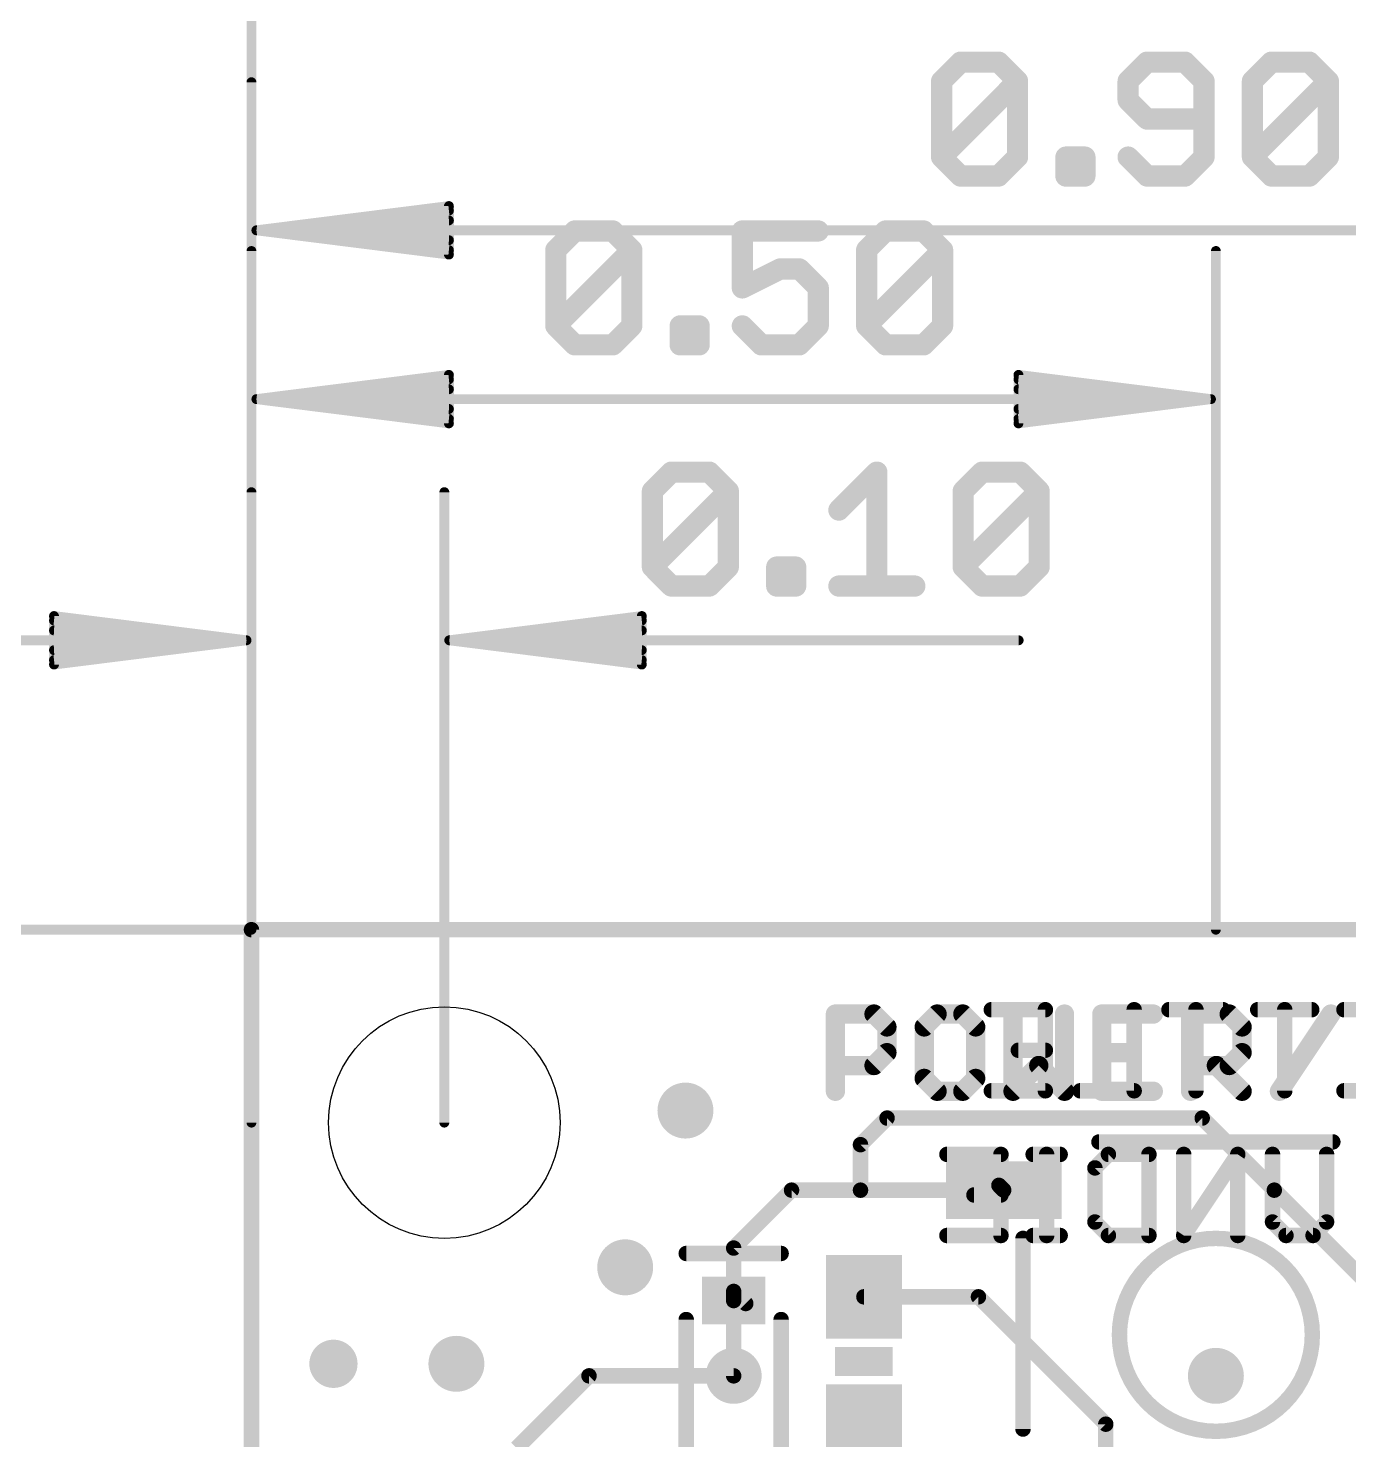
# Model space of a CAD drawing. Extents: x -17.9 to 25.5, y -0.1 to 79.8.
# Drawn here: x -2.94 to 14.45, y 49.16 to 67.75 of the extents above; entities that cross this region are included whole.
import ezdxf

# ---------------------------------------------------------------- set-up
doc = ezdxf.new("R2010")
doc.units = 0
for name, color, linetype in [('1', 12, 'CONTINUOUS'), ('16', 132, 'CONTINUOUS'), ('18', 110, 'CONTINUOUS'), ('20', 53, 'CONTINUOUS'), ('21', 41, 'CONTINUOUS'), ('22', 40, 'CONTINUOUS'), ('47', 253, 'CONTINUOUS')]:
    doc.layers.add(name, color=color, linetype=linetype)

# ---------------------------------------------------------------- blocks, each defined once
blk = doc.blocks.new('RECT')
blk.add_solid([(-0.5, -0.5), (0.5, -0.5), (-0.5, 0.5), (0.5, 0.5)])
blk = doc.blocks.new('PIE')
at = {"const_width": 0.5}
blk.add_lwpolyline([(0, -0.25, 1), (0, 0.25, 1), (0, -0.25)], format="xyb", dxfattribs=at)
blk = doc.blocks.new('ROUNDV')
at = {"const_width": 0.5}
blk.add_lwpolyline([(0, -0.25, 1), (0, 0.25, 1), (0, -0.25)], format="xyb", dxfattribs=at)

msp = doc.modelspace()

# ---------------------------------------------------------------- linework, layer by layer
at = {"layer": '1'}
for points, const_width in [([(0.0445, 55.88, 1), (-0.0445, 55.88)], 0.0889), ([(0, 55.9245, 1), (0, 55.8356)], 0.0889), ([(8.37, 53.4508, 1), (8.37, 53.3492)], 0.1016), ([(8.4059, 53.3641, 1), (8.3341, 53.4359)], 0.1016), ([(12.5559, 53.4359, 1), (12.4841, 53.3641)], 0.1016), ([(12.52, 53.3492, 1), (12.52, 53.4508)], 0.1016), ([(8.0708, 53.05, 1), (7.9692, 53.05)], 0.1016), ([(7.9841, 53.0859, 1), (8.0559, 53.0141)], 0.1016), ([(9.8784, 52.5504, 1), (9.8066, 52.4786)], 0.1016), ([(7.112, 52.5018, 1), (7.112, 52.4002)], 0.1016), ([(7.1479, 52.4151, 1), (7.0761, 52.4869)], 0.1016), ([(8.02, 52.5018, 1), (8.02, 52.4002)], 0.1016), ([(7.9692, 52.451, 1), (8.0708, 52.451)], 0.1016), ([(8.02, 52.4002, 1), (8.02, 52.5018)], 0.1016), ([(9.8701, 52.4151, 1), (9.9419, 52.4869)], 0.1016), ([(9.906, 52.4002, 1), (9.906, 52.5018)], 0.1016), ([(13.469, 52.5018, 1), (13.469, 52.4002)], 0.1016), ([(13.5052, 52.4869, 1), (13.4333, 52.4151)], 0.1016), ([(13.4331, 52.4151, 1), (13.5049, 52.4869)], 0.1016), ([(13.4693, 52.4002, 1), (13.4693, 52.5018)], 0.1016), ([(6.4008, 51.689, 1), (6.2992, 51.689)], 0.1016), ([(6.3141, 51.7249, 1), (6.3859, 51.6531)], 0.1016), ([(6.3859, 51.1534, 1), (6.3141, 51.0816)], 0.1016), ([(6.4008, 51.1175, 1), (6.2992, 51.1175)], 0.1016), ([(6.2992, 51.1175, 1), (6.4008, 51.1175)], 0.1016), ([(8.0645, 51.0976, 1), (8.0645, 50.996)], 0.1016), ([(9.6092, 51.0827, 1), (9.5373, 51.0108)], 0.1016), ([(9.5732, 50.996, 1), (9.5732, 51.0976)], 0.1016), ([(6.4008, 50.9975, 1), (6.2992, 50.9975)], 0.1016), ([(6.2992, 50.9975, 1), (6.4008, 50.9975)], 0.1016), ([(6.4728, 50.9228, 1), (6.5447, 50.9947)], 0.1016), ([(6.2992, 50.0063, 1), (6.4008, 50.0063)], 0.1016), ([(11.3008, 49.37, 1), (11.1992, 49.37)], 0.1016), ([(11.2141, 49.3341, 1), (11.2859, 49.4059)], 0.1016)]:
    msp.add_lwpolyline(points, format="xyb", dxfattribs=dict(at, const_width=const_width))
for points, const_width in [([(0, 55.88), (25.4, 55.88)], 0.1778), ([(0, 0), (0, 55.88)], 0.1778), ([(8.37, 53.4), (8.02, 53.05)], 0.2032), ([(12.52, 53.4), (8.37, 53.4)], 0.2032), ([(13.469, 52.451), (12.52, 53.4)], 0.2032), ([(8.02, 53.05), (8.02, 52.451)], 0.2032), ([(9.8425, 52.5145), (9.906, 52.451)], 0.2032), ([(6.35, 51.689), (7.112, 52.451)], 0.2032), ([(7.112, 52.451), (8.02, 52.451)], 0.2032), ([(8.02, 52.451), (9.906, 52.451)], 0.2032), ([(13.4693, 52.451), (13.469, 52.451)], 0.2032), ([(13.4693, 52.451), (17.4625, 48.4578)], 0.2032), ([(6.35, 51.1175), (6.35, 51.689)], 0.2032), ([(6.35, 51.1175), (6.5088, 50.9588)], 0.2032), ([(6.35, 51.1175), (6.35, 50.9975)], 0.2032), ([(8.0645, 51.0468), (9.5732, 51.0468)], 0.2032), ([(9.5732, 51.0468), (11.25, 49.37)], 0.2032), ([(6.35, 50.0063), (6.35, 50.9975)], 0.2032), ([(11.25, 49.37), (11.25, 48.1225)], 0.2032)]:
    msp.add_lwpolyline(points, dxfattribs=dict(at, const_width=const_width))
at = {"layer": '16'}
for points, const_width in [([(0.0445, 55.88, 1), (-0.0445, 55.88)], 0.0889), ([(0, 55.9245, 1), (0, 55.8356)], 0.0889), ([(4.445, 50.0571, 1), (4.445, 49.9554)], 0.1016), ([(4.4809, 49.9703, 1), (4.4091, 50.0422)], 0.1016), ([(6.35, 49.9554, 1), (6.35, 50.0571)], 0.1016)]:
    msp.add_lwpolyline(points, format="xyb", dxfattribs=dict(at, const_width=const_width))
for points, const_width in [([(0, 55.88), (25.4, 55.88)], 0.1778), ([(0, 0), (0, 55.88)], 0.1778), ([(3.4925, 49.0538), (4.445, 50.0063)], 0.2032), ([(4.445, 50.0063), (6.35, 50.0063)], 0.2032)]:
    msp.add_lwpolyline(points, dxfattribs=dict(at, const_width=const_width))
at = {"layer": '20', "const_width": 0.2032}
for points in [[(25.4, 55.88), (0, 55.88)], [(0, 55.88), (0, 0)]]:
    msp.add_lwpolyline(points, dxfattribs=at)
at = {"layer": '20', "const_width": 0.1016}
for points in [[(0, 55.9308, 1), (0, 55.8292)], [(0.0508, 55.88, 1), (-0.0508, 55.88)]]:
    msp.add_lwpolyline(points, format="xyb", dxfattribs=at)
at = {"layer": '20'}
msp.add_circle((2.54, 53.34), 1.524, dxfattribs=at)
at = {"layer": '21'}
for points, const_width in [([(7.7533, 54.7696, 1), (7.6262, 54.7696)], 0.127), ([(7.6898, 54.8331, 1), (7.6898, 54.7061)], 0.127), ([(8.2431, 54.8145, 1), (8.1533, 54.7247)], 0.127), ([(8.1982, 54.7061, 1), (8.1982, 54.8331)], 0.127), ([(9.0286, 54.8331, 1), (9.0286, 54.7061)], 0.127), ([(9.0735, 54.7247, 1), (8.9837, 54.8145)], 0.127), ([(9.4125, 54.8145, 1), (9.3227, 54.7247)], 0.127), ([(9.3676, 54.7061, 1), (9.3676, 54.8331)], 0.127), ([(10.092, 54.7696, 1), (9.965, 54.7696)], 0.127), ([(10.77, 54.7696, 1), (10.643, 54.7696)], 0.127), ([(11.1979, 54.8331, 1), (11.1979, 54.7061)], 0.127), ([(11.2614, 54.7696, 1), (11.1344, 54.7696)], 0.127), ([(11.8759, 54.7061, 1), (11.8759, 54.8331)], 0.127), ([(12.4308, 54.7696, 1), (12.3038, 54.7696)], 0.127), ([(12.3673, 54.8331, 1), (12.3673, 54.7061)], 0.127), ([(12.9207, 54.8145, 1), (12.8309, 54.7247)], 0.127), ([(12.8758, 54.7061, 1), (12.8758, 54.8331)], 0.127), ([(14.2675, 54.7344, 1), (14.1618, 54.8048)], 0.127), ([(8.4312, 54.6001, 1), (8.3042, 54.6001)], 0.127), ([(8.3228, 54.5552, 1), (8.4126, 54.645)], 0.127), ([(8.9226, 54.6001, 1), (8.7956, 54.6001)], 0.127), ([(8.8142, 54.645, 1), (8.904, 54.5552)], 0.127), ([(9.6006, 54.6001, 1), (9.4736, 54.6001)], 0.127), ([(9.4922, 54.5552, 1), (9.582, 54.645)], 0.127), ([(13.1088, 54.6001, 1), (12.9818, 54.6001)], 0.127), ([(13.0003, 54.5552, 1), (13.0902, 54.645)], 0.127), ([(8.3042, 54.2612, 1), (8.4312, 54.2612)], 0.127), ([(8.4126, 54.2163, 1), (8.3228, 54.3061)], 0.127), ([(11.1979, 54.3247, 1), (11.1979, 54.1977)], 0.127), ([(11.5369, 54.1977, 1), (11.5369, 54.3247)], 0.127), ([(12.9818, 54.2612, 1), (13.1088, 54.2612)], 0.127), ([(13.0902, 54.2163, 1), (13.0003, 54.3061)], 0.127), ([(7.6898, 54.1552, 1), (7.6898, 54.0282)], 0.127), ([(8.1533, 54.1366, 1), (8.2431, 54.0468)], 0.127), ([(8.1982, 54.0282, 1), (8.1982, 54.1552)], 0.127), ([(10.4124, 54.1366, 1), (10.3226, 54.0468)], 0.127), ([(10.4124, 54.0468, 1), (10.3226, 54.1366)], 0.127), ([(12.3673, 54.1552, 1), (12.3673, 54.0282)], 0.127), ([(12.7512, 54.1366, 1), (12.6614, 54.0468)], 0.127), ([(12.8309, 54.1366, 1), (12.9207, 54.0468)], 0.127), ([(12.8758, 54.0282, 1), (12.8758, 54.1552)], 0.127), ([(8.904, 53.9671, 1), (8.8142, 53.8773)], 0.127), ([(8.7956, 53.9222, 1), (8.9226, 53.9222)], 0.127), ([(9.4736, 53.9222, 1), (9.6006, 53.9222)], 0.127), ([(9.582, 53.8773, 1), (9.4922, 53.9671)], 0.127), ([(7.6262, 53.7528, 1), (7.7533, 53.7528)], 0.127), ([(9.0286, 53.8163, 1), (9.0286, 53.6893)], 0.127), ([(8.9837, 53.7078, 1), (9.0735, 53.7977)], 0.127), ([(9.3227, 53.7977, 1), (9.4125, 53.7078)], 0.127), ([(9.3676, 53.6893, 1), (9.3676, 53.8163)], 0.127), ([(9.9836, 53.7977, 1), (10.0734, 53.7078)], 0.127), ([(9.965, 53.7528, 1), (10.092, 53.7528)], 0.127), ([(10.643, 53.7528, 1), (10.77, 53.7528)], 0.127), ([(10.6616, 53.7078, 1), (10.7514, 53.7977)], 0.127), ([(11.1979, 53.8163, 1), (11.1979, 53.6893)], 0.127), ([(11.1344, 53.7528, 1), (11.2614, 53.7528)], 0.127), ([(11.8759, 53.6893, 1), (11.8759, 53.8163)], 0.127), ([(12.3038, 53.7528, 1), (12.4308, 53.7528)], 0.127), ([(13.0003, 53.7078, 1), (13.0902, 53.7977)], 0.127), ([(13.4839, 53.788, 1), (13.5896, 53.7175)], 0.127), ([(11.16, 53.1368, 1), (11.16, 53.0352)], 0.1016), ([(14.24, 53.0352, 1), (14.24, 53.1368)], 0.1016), ([(10.2108, 51.816, 1), (10.1092, 51.816)], 0.1016), ([(12.7, 49.276, 1), (12.7, 51.816, 1), (12.7, 49.276)], 0.2032), ([(5.725, 51.6683, 1), (5.725, 51.5667)], 0.1016), ([(6.975, 51.5667, 1), (6.975, 51.6683)], 0.1016), ([(5.7758, 50.7475, 1), (5.6742, 50.7475)], 0.1016), ([(7.0258, 50.7475, 1), (6.9242, 50.7475)], 0.1016), ([(10.1092, 49.306, 1), (10.2108, 49.306)], 0.1016)]:
    msp.add_lwpolyline(points, format="xyb", dxfattribs=dict(at, const_width=const_width))
for points, const_width in [([(7.6898, 53.7528), (7.6898, 54.7696)], 0.254), ([(7.6898, 54.7696), (8.1982, 54.7696)], 0.254), ([(8.1982, 54.7696), (8.3677, 54.6001)], 0.254), ([(9.0286, 54.7696), (8.8591, 54.6001)], 0.254), ([(9.3676, 54.7696), (9.0286, 54.7696)], 0.254), ([(9.5371, 54.6001), (9.3676, 54.7696)], 0.254), ([(10.0285, 54.7696), (10.0285, 53.7528)], 0.254), ([(10.7065, 53.7528), (10.7065, 54.7696)], 0.254), ([(11.8759, 54.7696), (11.1979, 54.7696)], 0.254), ([(11.1979, 54.7696), (11.1979, 53.7528)], 0.254), ([(12.3673, 53.7528), (12.3673, 54.7696)], 0.254), ([(12.3673, 54.7696), (12.8758, 54.7696)], 0.254), ([(12.8758, 54.7696), (13.0453, 54.6001)], 0.254), ([(13.5367, 53.7528), (14.2146, 54.7696)], 0.254), ([(8.3677, 54.6001), (8.3677, 54.2612)], 0.254), ([(8.8591, 54.6001), (8.8591, 53.9222)], 0.254), ([(9.5371, 53.9222), (9.5371, 54.6001)], 0.254), ([(13.0453, 54.6001), (13.0453, 54.2612)], 0.254), ([(8.3677, 54.2612), (8.1982, 54.0917)], 0.254), ([(11.1979, 54.2612), (11.5369, 54.2612)], 0.254), ([(13.0453, 54.2612), (12.8758, 54.0917)], 0.254), ([(8.1982, 54.0917), (7.6898, 54.0917)], 0.254), ([(10.0285, 53.7528), (10.3675, 54.0917)], 0.254), ([(10.3675, 54.0917), (10.7065, 53.7528)], 0.254), ([(12.8758, 54.0917), (12.3673, 54.0917)], 0.254), ([(12.7063, 54.0917), (13.0453, 53.7528)], 0.254), ([(8.8591, 53.9222), (9.0286, 53.7528)], 0.254), ([(9.3676, 53.7528), (9.5371, 53.9222)], 0.254), ([(9.0286, 53.7528), (9.3676, 53.7528)], 0.254), ([(11.1979, 53.7528), (11.8759, 53.7528)], 0.254), ([(11.16, 53.086), (14.24, 53.086)], 0.2032), ([(10.16, 49.306), (10.16, 51.816)], 0.2032), ([(6.975, 51.6175), (5.725, 51.6175)], 0.2032), ([(5.725, 50.7475), (5.725, 48.9475)], 0.2032), ([(6.975, 50.7475), (6.975, 48.9475)], 0.2032)]:
    msp.add_lwpolyline(points, dxfattribs=dict(at, const_width=const_width))
at = {"layer": '22', "const_width": 0.2032}
for points in [[(9.7427, 54.8268), (10.4545, 54.8268)], [(10.4545, 54.8268), (10.4545, 53.7591)], [(11.6239, 54.8268), (11.6239, 53.7591)], [(12.7933, 54.8268), (12.0815, 54.8268)], [(12.4374, 53.7591), (12.4374, 54.8268)], [(13.9627, 54.8268), (13.2509, 54.8268)], [(13.6068, 53.7591), (13.6068, 54.8268)], [(14.7423, 54.8268), (14.3864, 54.8268)], [(10.4545, 54.293), (10.0986, 54.293)], [(10.4545, 53.7591), (9.7427, 53.7591)], [(11.6239, 53.7591), (10.9121, 53.7591)], [(14.7423, 53.7591), (14.3864, 53.7591)], [(9.158, 52.9218), (9.8698, 52.9218)], [(9.8698, 52.9218), (9.8698, 51.8541)], [(10.6494, 52.9218), (10.2935, 52.9218)], [(10.4715, 51.8541), (10.4715, 52.9218)], [(11.107, 52.7439), (11.285, 52.9218)], [(11.285, 52.9218), (11.8188, 52.9218)], [(11.8188, 52.9218), (11.8188, 51.8541)], [(12.9882, 52.9218), (12.2764, 51.8541)], [(12.2764, 51.8541), (12.2764, 52.9218)], [(12.9882, 51.8541), (12.9882, 52.9218)], [(13.4458, 52.0321), (13.4458, 52.9218)], [(14.1576, 52.9218), (14.1576, 52.0321)], [(11.107, 52.0321), (11.107, 52.7439)], [(9.8698, 52.388), (9.5139, 52.388)], [(11.285, 51.8541), (11.107, 52.0321)], [(13.6237, 51.8541), (13.4458, 52.0321)], [(14.1576, 52.0321), (13.9797, 51.8541)], [(9.8698, 51.8541), (9.158, 51.8541)], [(10.6494, 51.8541), (10.2935, 51.8541)], [(11.8188, 51.8541), (11.285, 51.8541)], [(13.9797, 51.8541), (13.6237, 51.8541)]]:
    msp.add_lwpolyline(points, dxfattribs=at)
at = {"layer": '22', "const_width": 0.1016}
for points in [[(9.7427, 54.8776, 1), (9.7427, 54.776)], [(10.5053, 54.8268, 1), (10.4037, 54.8268)], [(10.4545, 54.776, 1), (10.4545, 54.8776)], [(11.6747, 54.8268, 1), (11.5731, 54.8268)], [(12.0815, 54.8776, 1), (12.0815, 54.776)], [(12.4882, 54.8268, 1), (12.3866, 54.8268)], [(12.7933, 54.776, 1), (12.7933, 54.8776)], [(13.2509, 54.8776, 1), (13.2509, 54.776)], [(13.6576, 54.8268, 1), (13.556, 54.8268)], [(13.9627, 54.776, 1), (13.9627, 54.8776)], [(14.3864, 54.8776, 1), (14.3864, 54.776)], [(10.0986, 54.3438, 1), (10.0986, 54.2422)], [(10.4545, 54.2422, 1), (10.4545, 54.3438)], [(9.7427, 53.8099, 1), (9.7427, 53.7083)], [(10.4037, 53.7591, 1), (10.5053, 53.7591)], [(10.4545, 53.7083, 1), (10.4545, 53.8099)], [(10.9121, 53.8099, 1), (10.9121, 53.7083)], [(11.5731, 53.7591, 1), (11.6747, 53.7591)], [(11.6239, 53.7083, 1), (11.6239, 53.8099)], [(12.3866, 53.7591, 1), (12.4882, 53.7591)], [(13.556, 53.7591, 1), (13.6576, 53.7591)], [(14.3864, 53.8099, 1), (14.3864, 53.7083)], [(9.158, 52.9726, 1), (9.158, 52.871)], [(9.9206, 52.9218, 1), (9.819, 52.9218)], [(9.8698, 52.871, 1), (9.8698, 52.9726)], [(10.2935, 52.9726, 1), (10.2935, 52.871)], [(10.5223, 52.9218, 1), (10.4207, 52.9218)], [(10.6494, 52.871, 1), (10.6494, 52.9726)], [(11.285, 52.9726, 1), (11.285, 52.871)], [(11.3209, 52.8859, 1), (11.249, 52.9577)], [(11.8696, 52.9218, 1), (11.768, 52.9218)], [(11.8188, 52.871, 1), (11.8188, 52.9726)], [(12.3272, 52.9218, 1), (12.2256, 52.9218)], [(13.039, 52.9218, 1), (12.9374, 52.9218)], [(13.0305, 52.8936, 1), (12.9459, 52.95)], [(13.4966, 52.9218, 1), (13.395, 52.9218)], [(14.2084, 52.9218, 1), (14.1068, 52.9218)], [(11.1578, 52.7439, 1), (11.0562, 52.7439)], [(11.0711, 52.7798, 1), (11.1429, 52.7079)], [(9.5139, 52.4388, 1), (9.5139, 52.3372)], [(9.8698, 52.3372, 1), (9.8698, 52.4388)], [(11.1429, 52.068, 1), (11.0711, 51.9961)], [(11.0562, 52.0321, 1), (11.1578, 52.0321)], [(13.4817, 52.068, 1), (13.4099, 51.9961)], [(13.395, 52.0321, 1), (13.4966, 52.0321)], [(14.1068, 52.0321, 1), (14.2084, 52.0321)], [(14.1935, 51.9961, 1), (14.1217, 52.068)], [(9.158, 51.9049, 1), (9.158, 51.8033)], [(9.819, 51.8541, 1), (9.9206, 51.8541)], [(9.8698, 51.8033, 1), (9.8698, 51.9049)], [(10.2935, 51.9049, 1), (10.2935, 51.8033)], [(10.4207, 51.8541, 1), (10.5223, 51.8541)], [(10.6494, 51.8033, 1), (10.6494, 51.9049)], [(11.285, 51.9049, 1), (11.285, 51.8033)], [(11.249, 51.8182, 1), (11.3209, 51.89)], [(11.768, 51.8541, 1), (11.8696, 51.8541)], [(11.8188, 51.8033, 1), (11.8188, 51.9049)], [(12.2341, 51.8823, 1), (12.3187, 51.8259)], [(12.2256, 51.8541, 1), (12.3272, 51.8541)], [(12.9374, 51.8541, 1), (13.039, 51.8541)], [(13.6237, 51.9049, 1), (13.6237, 51.8033)], [(13.5878, 51.8182, 1), (13.6597, 51.89)], [(13.9437, 51.89, 1), (14.0156, 51.8182)], [(13.9797, 51.8033, 1), (13.9797, 51.9049)]]:
    msp.add_lwpolyline(points, format="xyb", dxfattribs=at)
at = {"layer": '47'}
for points, const_width in [([(0, 55.88), (0, 79.42)], 0.13), ([(9.0883, 67.0516), (9.3383, 67.3016)], 0.2794), ([(9.3383, 67.3016), (9.8383, 67.3016)], 0.2794), ([(9.8383, 67.3016), (10.0882, 67.0516)], 0.2794), ([(11.794, 67.3016), (11.544, 67.0516)], 0.2794), ([(12.294, 67.3016), (11.794, 67.3016)], 0.2794), ([(12.544, 67.0516), (12.294, 67.3016)], 0.2794), ([(13.1812, 67.0516), (13.4312, 67.3016)], 0.2794), ([(13.4312, 67.3016), (13.9311, 67.3016)], 0.2794), ([(13.9311, 67.3016), (14.1811, 67.0516)], 0.2794), ([(0, 53.34), (0, 67.0375)], 0.13), ([(9.0883, 66.0517), (9.0883, 67.0516)], 0.2794), ([(9.0883, 66.0517), (10.0882, 67.0516)], 0.2794), ([(10.0882, 67.0516), (10.0882, 66.0517)], 0.2794), ([(11.544, 67.0516), (11.544, 66.8016)], 0.2794), ([(12.544, 66.0517), (12.544, 67.0516)], 0.2794), ([(13.1812, 66.0517), (13.1812, 67.0516)], 0.2794), ([(13.1812, 66.0517), (14.1811, 67.0516)], 0.2794), ([(14.1811, 67.0516), (14.1811, 66.0517)], 0.2794), ([(11.544, 66.8016), (11.794, 66.5516)], 0.2794), ([(11.794, 66.5516), (12.544, 66.5516)], 0.2794), ([(9.3383, 65.8017), (9.0883, 66.0517)], 0.2794), ([(10.0882, 66.0517), (9.8383, 65.8017)], 0.2794), ([(10.7255, 65.8017), (10.7255, 66.0517)], 0.2794), ([(10.7255, 66.0517), (10.9754, 66.0517)], 0.2794), ([(10.9754, 66.0517), (10.9754, 65.8017)], 0.2794), ([(11.544, 66.0517), (11.794, 65.8017)], 0.2794), ([(12.294, 65.8017), (12.544, 66.0517)], 0.2794), ([(13.4312, 65.8017), (13.1812, 66.0517)], 0.2794), ([(14.1811, 66.0517), (13.9311, 65.8017)], 0.2794), ([(9.8383, 65.8017), (9.3383, 65.8017)], 0.2794), ([(10.9754, 65.8017), (10.7255, 65.8017)], 0.2794), ([(11.794, 65.8017), (12.294, 65.8017)], 0.2794), ([(13.9311, 65.8017), (13.4312, 65.8017)], 0.2794), ([(0.065, 65.0875), (2.6, 65.4067)], 0.13), ([(0.065, 65.0875), (2.6, 65.3475)], 0.13), ([(2.6, 65.4067), (2.6, 64.7683)], 0.13), ([(0.065, 65.0875), (2.6, 65.2175)], 0.13), ([(22.795, 65.0875), (0.065, 65.0875)], 0.13), ([(2.6, 64.7683), (0.065, 65.0875)], 0.13), ([(2.6, 64.9575), (0.065, 65.0875)], 0.13), ([(2.6, 64.8275), (0.065, 65.0875)], 0.13), ([(4.0083, 64.8291), (4.2583, 65.0791)], 0.2794), ([(4.2583, 65.0791), (4.7583, 65.0791)], 0.2794), ([(4.7583, 65.0791), (5.0082, 64.8291)], 0.2794), ([(7.464, 65.0791), (6.464, 65.0791)], 0.2794), ([(6.464, 65.0791), (6.464, 64.3291)], 0.2794), ([(8.1012, 64.8291), (8.3512, 65.0791)], 0.2794), ([(8.3512, 65.0791), (8.8511, 65.0791)], 0.2794), ([(8.8511, 65.0791), (9.1011, 64.8291)], 0.2794), ([(0, 55.88), (0, 64.815)], 0.13), ([(4.0083, 63.8292), (4.0083, 64.8291)], 0.2794), ([(4.0083, 63.8292), (5.0082, 64.8291)], 0.2794), ([(5.0082, 64.8291), (5.0082, 63.8292)], 0.2794), ([(8.1012, 63.8292), (8.1012, 64.8291)], 0.2794), ([(8.1012, 63.8292), (9.1011, 64.8291)], 0.2794), ([(9.1011, 64.8291), (9.1011, 63.8292)], 0.2794), ([(12.7, 55.88), (12.7, 64.815)], 0.13), ([(6.464, 64.3291), (6.964, 64.5791)], 0.2794), ([(6.964, 64.5791), (7.214, 64.5791)], 0.2794), ([(7.214, 64.5791), (7.464, 64.3291)], 0.2794), ([(7.464, 64.3291), (7.464, 63.8292)], 0.2794), ([(4.2583, 63.5792), (4.0083, 63.8292)], 0.2794), ([(5.0082, 63.8292), (4.7583, 63.5792)], 0.2794), ([(5.6455, 63.5792), (5.6455, 63.8292)], 0.2794), ([(5.6455, 63.8292), (5.8954, 63.8292)], 0.2794), ([(5.8954, 63.8292), (5.8954, 63.5792)], 0.2794), ([(6.714, 63.5792), (6.464, 63.8292)], 0.2794), ([(7.464, 63.8292), (7.214, 63.5792)], 0.2794), ([(8.3512, 63.5792), (8.1012, 63.8292)], 0.2794), ([(9.1011, 63.8292), (8.8511, 63.5792)], 0.2794), ([(4.7583, 63.5792), (4.2583, 63.5792)], 0.2794), ([(5.8954, 63.5792), (5.6455, 63.5792)], 0.2794), ([(7.214, 63.5792), (6.714, 63.5792)], 0.2794), ([(8.8511, 63.5792), (8.3512, 63.5792)], 0.2794), ([(0.065, 62.865), (2.6, 63.1842)], 0.13), ([(0.065, 62.865), (2.6, 63.125)], 0.13), ([(2.6, 63.1842), (2.6, 62.5458)], 0.13), ([(12.635, 62.865), (10.1, 63.1842)], 0.13), ([(10.1, 63.1842), (10.1, 62.5458)], 0.13), ([(12.635, 62.865), (10.1, 63.125)], 0.13), ([(0.065, 62.865), (2.6, 62.995)], 0.13), ([(12.635, 62.865), (10.1, 62.995)], 0.13), ([(0.065, 62.865), (12.635, 62.865)], 0.13), ([(2.6, 62.5458), (0.065, 62.865)], 0.13), ([(2.6, 62.735), (0.065, 62.865)], 0.13), ([(2.6, 62.605), (0.065, 62.865)], 0.13), ([(10.1, 62.5458), (12.635, 62.865)], 0.13), ([(10.1, 62.735), (12.635, 62.865)], 0.13), ([(10.1, 62.605), (12.635, 62.865)], 0.13), ([(5.2797, 61.6541), (5.5297, 61.9041)], 0.2794), ([(5.5297, 61.9041), (6.0296, 61.9041)], 0.2794), ([(6.0296, 61.9041), (6.2796, 61.6541)], 0.2794), ([(7.7354, 61.4041), (8.2354, 61.9041)], 0.2794), ([(8.2354, 61.9041), (8.2354, 60.4042)], 0.2794), ([(9.3726, 61.6541), (9.6226, 61.9041)], 0.2794), ([(9.6226, 61.9041), (10.1225, 61.9041)], 0.2794), ([(10.1225, 61.9041), (10.3725, 61.6541)], 0.2794), ([(0, 53.34), (0, 61.64)], 0.13), ([(2.54, 53.34), (2.54, 61.64)], 0.13), ([(5.2797, 60.6542), (5.2797, 61.6541)], 0.2794), ([(5.2797, 60.6542), (6.2796, 61.6541)], 0.2794), ([(6.2796, 61.6541), (6.2796, 60.6542)], 0.2794), ([(9.3726, 60.6542), (9.3726, 61.6541)], 0.2794), ([(9.3726, 60.6542), (10.3725, 61.6541)], 0.2794), ([(10.3725, 61.6541), (10.3725, 60.6542)], 0.2794), ([(5.5297, 60.4042), (5.2797, 60.6542)], 0.2794), ([(6.2796, 60.6542), (6.0296, 60.4042)], 0.2794), ([(6.9169, 60.4042), (6.9169, 60.6542)], 0.2794), ([(6.9169, 60.6542), (7.1668, 60.6542)], 0.2794), ([(7.1668, 60.6542), (7.1668, 60.4042)], 0.2794), ([(9.6226, 60.4042), (9.3726, 60.6542)], 0.2794), ([(10.3725, 60.6542), (10.1225, 60.4042)], 0.2794), ([(6.0296, 60.4042), (5.5297, 60.4042)], 0.2794), ([(7.1668, 60.4042), (6.9169, 60.4042)], 0.2794), ([(7.7354, 60.4042), (8.7354, 60.4042)], 0.2794), ([(10.1225, 60.4042), (9.6226, 60.4042)], 0.2794), ([(-0.065, 59.69), (-2.6, 60.0092)], 0.13), ([(-2.6, 60.0092), (-2.6, 59.3708)], 0.13), ([(2.605, 59.69), (5.14, 60.0092)], 0.13), ([(5.14, 60.0092), (5.14, 59.3708)], 0.13), ([(-0.065, 59.69), (-2.6, 59.95)], 0.13), ([(-0.065, 59.69), (-2.6, 59.82)], 0.13), ([(2.605, 59.69), (5.14, 59.95)], 0.13), ([(2.605, 59.69), (5.14, 59.82)], 0.13), ([(-0.065, 59.69), (-5.2, 59.69)], 0.13), ([(-2.6, 59.3708), (-0.065, 59.69)], 0.13), ([(-2.6, 59.56), (-0.065, 59.69)], 0.13), ([(-2.6, 59.43), (-0.065, 59.69)], 0.13), ([(2.605, 59.69), (10.1028, 59.69)], 0.13), ([(5.14, 59.3708), (2.605, 59.69)], 0.13), ([(5.14, 59.56), (2.605, 59.69)], 0.13), ([(5.14, 59.43), (2.605, 59.69)], 0.13), ([(0, 55.88), (-17.5075, 55.88)], 0.13)]:
    msp.add_lwpolyline(points, dxfattribs=dict(at, const_width=const_width))
for points, const_width in [([(9.3383, 67.3714, 1), (9.3383, 67.2317)], 0.1397), ([(9.3877, 67.2522, 1), (9.2889, 67.351)], 0.1397), ([(9.8876, 67.351, 1), (9.7889, 67.2522)], 0.1397), ([(9.8383, 67.2317, 1), (9.8383, 67.3714)], 0.1397), ([(11.794, 67.3714, 1), (11.794, 67.2317)], 0.1397), ([(11.8434, 67.2522, 1), (11.7446, 67.351)], 0.1397), ([(12.3434, 67.351, 1), (12.2446, 67.2522)], 0.1397), ([(12.294, 67.2317, 1), (12.294, 67.3714)], 0.1397), ([(13.4312, 67.3714, 1), (13.4312, 67.2317)], 0.1397), ([(13.4806, 67.2522, 1), (13.3818, 67.351)], 0.1397), ([(13.9805, 67.351, 1), (13.8817, 67.2522)], 0.1397), ([(13.9311, 67.2317, 1), (13.9311, 67.3714)], 0.1397), ([(0.0325, 67.0375, 1), (-0.0325, 67.0375)], 0.065), ([(9.1582, 67.0516, 1), (9.0185, 67.0516)], 0.1397), ([(9.0389, 67.101, 1), (9.1377, 67.0022)], 0.1397), ([(10.1581, 67.0516, 1), (10.0184, 67.0516)], 0.1397), ([(10.1376, 67.0022, 1), (10.0388, 67.101)], 0.1397), ([(10.0388, 67.0022, 1), (10.1376, 67.101)], 0.1397), ([(11.6139, 67.0516, 1), (11.4742, 67.0516)], 0.1397), ([(11.4947, 67.101, 1), (11.5934, 67.0022)], 0.1397), ([(12.6138, 67.0516, 1), (12.4741, 67.0516)], 0.1397), ([(12.4946, 67.0022, 1), (12.5934, 67.101)], 0.1397), ([(13.2511, 67.0516, 1), (13.1113, 67.0516)], 0.1397), ([(13.1318, 67.101, 1), (13.2306, 67.0022)], 0.1397), ([(14.251, 67.0516, 1), (14.1113, 67.0516)], 0.1397), ([(14.2305, 67.0022, 1), (14.1317, 67.101)], 0.1397), ([(14.1317, 67.0022, 1), (14.2305, 67.101)], 0.1397), ([(11.5934, 66.851, 1), (11.4947, 66.7522)], 0.1397), ([(11.4742, 66.8016, 1), (11.6139, 66.8016)], 0.1397), ([(11.794, 66.6215, 1), (11.794, 66.4818)], 0.1397), ([(11.7446, 66.5022, 1), (11.8434, 66.601)], 0.1397), ([(12.544, 66.4818, 1), (12.544, 66.6215)], 0.1397), ([(9.1377, 66.1011, 1), (9.0389, 66.0023)], 0.1397), ([(9.0389, 66.1011, 1), (9.1377, 66.0023)], 0.1397), ([(10.1376, 66.0023, 1), (10.0388, 66.1011)], 0.1397), ([(10.7953, 66.0517, 1), (10.6556, 66.0517)], 0.1397), ([(10.7255, 66.1215, 1), (10.7255, 65.9818)], 0.1397), ([(11.0453, 66.0517, 1), (10.9056, 66.0517)], 0.1397), ([(10.9754, 65.9818, 1), (10.9754, 66.1215)], 0.1397), ([(11.5934, 66.1011, 1), (11.4947, 66.0023)], 0.1397), ([(12.5934, 66.0023, 1), (12.4946, 66.1011)], 0.1397), ([(13.2306, 66.1011, 1), (13.1318, 66.0023)], 0.1397), ([(13.1318, 66.1011, 1), (13.2306, 66.0023)], 0.1397), ([(14.2305, 66.0023, 1), (14.1317, 66.1011)], 0.1397), ([(9.0185, 66.0517, 1), (9.1582, 66.0517)], 0.1397), ([(10.0184, 66.0517, 1), (10.1581, 66.0517)], 0.1397), ([(12.4741, 66.0517, 1), (12.6138, 66.0517)], 0.1397), ([(13.1113, 66.0517, 1), (13.2511, 66.0517)], 0.1397), ([(14.1113, 66.0517, 1), (14.251, 66.0517)], 0.1397), ([(9.3383, 65.8715, 1), (9.3383, 65.7318)], 0.1397), ([(9.2889, 65.7523, 1), (9.3877, 65.8511)], 0.1397), ([(9.7889, 65.8511, 1), (9.8876, 65.7523)], 0.1397), ([(9.8383, 65.7318, 1), (9.8383, 65.8715)], 0.1397), ([(10.6556, 65.8017, 1), (10.7953, 65.8017)], 0.1397), ([(10.7255, 65.8715, 1), (10.7255, 65.7318)], 0.1397), ([(10.9056, 65.8017, 1), (11.0453, 65.8017)], 0.1397), ([(10.9754, 65.7318, 1), (10.9754, 65.8715)], 0.1397), ([(11.794, 65.8715, 1), (11.794, 65.7318)], 0.1397), ([(11.7446, 65.7523, 1), (11.8434, 65.8511)], 0.1397), ([(12.2446, 65.8511, 1), (12.3434, 65.7523)], 0.1397), ([(12.294, 65.7318, 1), (12.294, 65.8715)], 0.1397), ([(13.4312, 65.8715, 1), (13.4312, 65.7318)], 0.1397), ([(13.3818, 65.7523, 1), (13.4806, 65.8511)], 0.1397), ([(13.8817, 65.8511, 1), (13.9805, 65.7523)], 0.1397), ([(13.9311, 65.7318, 1), (13.9311, 65.8715)], 0.1397), ([(2.6325, 65.4067, 1), (2.5675, 65.4067)], 0.065), ([(2.6041, 65.3745, 1), (2.5959, 65.439)], 0.065), ([(2.6033, 65.3152, 1), (2.5967, 65.3798)], 0.065), ([(2.6017, 65.185, 1), (2.5983, 65.25)], 0.065), ([(0.065, 65.12, 1), (0.065, 65.055)], 0.065), ([(0.0691, 65.1197, 1), (0.0609, 65.0553)], 0.065), ([(0.0633, 65.12, 1), (0.0667, 65.055)], 0.065), ([(0.0667, 65.12, 1), (0.0633, 65.055)], 0.065), ([(0.0683, 65.1198, 1), (0.0617, 65.0552)], 0.065), ([(0.0617, 65.1198, 1), (0.0683, 65.0552)], 0.065), ([(0.0609, 65.1197, 1), (0.0691, 65.0553)], 0.065), ([(4.2583, 65.1489, 1), (4.2583, 65.0092)], 0.1397), ([(4.3077, 65.0297, 1), (4.2089, 65.1285)], 0.1397), ([(4.8076, 65.1285, 1), (4.7089, 65.0297)], 0.1397), ([(4.7583, 65.0092, 1), (4.7583, 65.1489)], 0.1397), ([(6.464, 65.1489, 1), (6.464, 65.0092)], 0.1397), ([(6.5339, 65.0791, 1), (6.3942, 65.0791)], 0.1397), ([(7.464, 65.0092, 1), (7.464, 65.1489)], 0.1397), ([(8.3512, 65.1489, 1), (8.3512, 65.0092)], 0.1397), ([(8.4006, 65.0297, 1), (8.3018, 65.1285)], 0.1397), ([(8.9005, 65.1285, 1), (8.8017, 65.0297)], 0.1397), ([(8.8511, 65.0092, 1), (8.8511, 65.1489)], 0.1397), ([(0.0325, 64.815, 1), (-0.0325, 64.815)], 0.065), ([(2.5967, 64.7952, 1), (2.6033, 64.8598)], 0.065), ([(2.5983, 64.925, 1), (2.6017, 64.99)], 0.065), ([(3.9589, 64.8785, 1), (4.0577, 64.7797)], 0.1397), ([(4.0782, 64.8291, 1), (3.9385, 64.8291)], 0.1397), ([(5.0781, 64.8291, 1), (4.9384, 64.8291)], 0.1397), ([(5.0576, 64.7797, 1), (4.9588, 64.8785)], 0.1397), ([(4.9588, 64.7797, 1), (5.0576, 64.8785)], 0.1397), ([(8.1711, 64.8291, 1), (8.0313, 64.8291)], 0.1397), ([(8.0518, 64.8785, 1), (8.1506, 64.7797)], 0.1397), ([(9.171, 64.8291, 1), (9.0313, 64.8291)], 0.1397), ([(9.1505, 64.7797, 1), (9.0517, 64.8785)], 0.1397), ([(9.0517, 64.7797, 1), (9.1505, 64.8785)], 0.1397), ([(12.7325, 64.815, 1), (12.6675, 64.815)], 0.065), ([(2.5675, 64.7683, 1), (2.6325, 64.7683)], 0.065), ([(2.5959, 64.736, 1), (2.6041, 64.8005)], 0.065), ([(6.964, 64.649, 1), (6.964, 64.5093)], 0.1397), ([(6.9952, 64.5166, 1), (6.9328, 64.6416)], 0.1397), ([(7.2634, 64.6285, 1), (7.1646, 64.5297)], 0.1397), ([(7.214, 64.5093, 1), (7.214, 64.649)], 0.1397), ([(6.3942, 64.3291, 1), (6.5339, 64.3291)], 0.1397), ([(6.4328, 64.3916, 1), (6.4953, 64.2667)], 0.1397), ([(7.5338, 64.3291, 1), (7.3941, 64.3291)], 0.1397), ([(7.4146, 64.2797, 1), (7.5134, 64.3785)], 0.1397), ([(4.0577, 63.8786, 1), (3.9589, 63.7798)], 0.1397), ([(3.9589, 63.8786, 1), (4.0577, 63.7798)], 0.1397), ([(5.0576, 63.7798, 1), (4.9588, 63.8786)], 0.1397), ([(5.7153, 63.8292, 1), (5.5756, 63.8292)], 0.1397), ([(5.6455, 63.899, 1), (5.6455, 63.7593)], 0.1397), ([(5.9653, 63.8292, 1), (5.8256, 63.8292)], 0.1397), ([(5.8954, 63.7593, 1), (5.8954, 63.899)], 0.1397), ([(6.5134, 63.8786, 1), (6.4147, 63.7798)], 0.1397), ([(7.5134, 63.7798, 1), (7.4146, 63.8786)], 0.1397), ([(8.1506, 63.8786, 1), (8.0518, 63.7798)], 0.1397), ([(8.0518, 63.8786, 1), (8.1506, 63.7798)], 0.1397), ([(9.1505, 63.7798, 1), (9.0517, 63.8786)], 0.1397), ([(3.9385, 63.8292, 1), (4.0782, 63.8292)], 0.1397), ([(4.9384, 63.8292, 1), (5.0781, 63.8292)], 0.1397), ([(7.3941, 63.8292, 1), (7.5338, 63.8292)], 0.1397), ([(8.0313, 63.8292, 1), (8.1711, 63.8292)], 0.1397), ([(9.0313, 63.8292, 1), (9.171, 63.8292)], 0.1397), ([(4.2583, 63.6491, 1), (4.2583, 63.5093)], 0.1397), ([(4.2089, 63.5298, 1), (4.3077, 63.6286)], 0.1397), ([(4.7089, 63.6286, 1), (4.8076, 63.5298)], 0.1397), ([(4.7583, 63.5093, 1), (4.7583, 63.6491)], 0.1397), ([(5.5756, 63.5792, 1), (5.7153, 63.5792)], 0.1397), ([(5.6455, 63.6491, 1), (5.6455, 63.5093)], 0.1397), ([(5.8256, 63.5792, 1), (5.9653, 63.5792)], 0.1397), ([(5.8954, 63.5093, 1), (5.8954, 63.6491)], 0.1397), ([(6.714, 63.6491, 1), (6.714, 63.5093)], 0.1397), ([(6.6646, 63.5298, 1), (6.7634, 63.6286)], 0.1397), ([(7.1646, 63.6286, 1), (7.2634, 63.5298)], 0.1397), ([(7.214, 63.5093, 1), (7.214, 63.6491)], 0.1397), ([(8.3512, 63.6491, 1), (8.3512, 63.5093)], 0.1397), ([(8.3018, 63.5298, 1), (8.4006, 63.6286)], 0.1397), ([(8.8017, 63.6286, 1), (8.9005, 63.5298)], 0.1397), ([(8.8511, 63.5093, 1), (8.8511, 63.6491)], 0.1397), ([(2.6325, 63.1842, 1), (2.5675, 63.1842)], 0.065), ([(2.6041, 63.152, 1), (2.5959, 63.2165)], 0.065), ([(2.6033, 63.0927, 1), (2.5967, 63.1573)], 0.065), ([(10.1041, 63.2165, 1), (10.0959, 63.152)], 0.065), ([(10.1325, 63.1842, 1), (10.0675, 63.1842)], 0.065), ([(10.1033, 63.1573, 1), (10.0967, 63.0927)], 0.065), ([(2.6017, 62.9625, 1), (2.5983, 63.0275)], 0.065), ([(10.1017, 63.0275, 1), (10.0983, 62.9625)], 0.065), ([(0.065, 62.8975, 1), (0.065, 62.8325)], 0.065), ([(0.0691, 62.8972, 1), (0.0609, 62.8328)], 0.065), ([(0.0633, 62.8975, 1), (0.0667, 62.8325)], 0.065), ([(0.0667, 62.8975, 1), (0.0633, 62.8325)], 0.065), ([(0.0683, 62.8973, 1), (0.0617, 62.8327)], 0.065), ([(0.0617, 62.8973, 1), (0.0683, 62.8327)], 0.065), ([(0.0609, 62.8972, 1), (0.0691, 62.8328)], 0.065), ([(12.6391, 62.8328, 1), (12.6309, 62.8972)], 0.065), ([(12.6309, 62.8328, 1), (12.6391, 62.8972)], 0.065), ([(12.6383, 62.8327, 1), (12.6317, 62.8973)], 0.065), ([(12.6317, 62.8327, 1), (12.6383, 62.8973)], 0.065), ([(12.6333, 62.8325, 1), (12.6367, 62.8975)], 0.065), ([(12.6367, 62.8325, 1), (12.6333, 62.8975)], 0.065), ([(12.635, 62.8325, 1), (12.635, 62.8975)], 0.065), ([(2.5967, 62.5727, 1), (2.6033, 62.6373)], 0.065), ([(2.5983, 62.7025, 1), (2.6017, 62.7675)], 0.065), ([(10.0983, 62.7675, 1), (10.1017, 62.7025)], 0.065), ([(10.0967, 62.6373, 1), (10.1033, 62.5727)], 0.065), ([(2.5675, 62.5458, 1), (2.6325, 62.5458)], 0.065), ([(2.5959, 62.5135, 1), (2.6041, 62.578)], 0.065), ([(10.0959, 62.578, 1), (10.1041, 62.5135)], 0.065), ([(10.0675, 62.5458, 1), (10.1325, 62.5458)], 0.065), ([(5.5297, 61.9739, 1), (5.5297, 61.8342)], 0.1397), ([(5.5791, 61.8547, 1), (5.4803, 61.9535)], 0.1397), ([(6.079, 61.9535, 1), (5.9802, 61.8547)], 0.1397), ([(6.0296, 61.8342, 1), (6.0296, 61.9739)], 0.1397), ([(8.3052, 61.9041, 1), (8.1655, 61.9041)], 0.1397), ([(8.2848, 61.8547, 1), (8.186, 61.9535)], 0.1397), ([(9.6226, 61.9739, 1), (9.6226, 61.8342)], 0.1397), ([(9.672, 61.8547, 1), (9.5732, 61.9535)], 0.1397), ([(10.1719, 61.9535, 1), (10.0731, 61.8547)], 0.1397), ([(10.1225, 61.8342, 1), (10.1225, 61.9739)], 0.1397), ([(0.0325, 61.64, 1), (-0.0325, 61.64)], 0.065), ([(2.5725, 61.64, 1), (2.5075, 61.64)], 0.065), ([(5.2303, 61.7035, 1), (5.3291, 61.6047)], 0.1397), ([(5.3495, 61.6541, 1), (5.2099, 61.6541)], 0.1397), ([(6.3495, 61.6541, 1), (6.2098, 61.6541)], 0.1397), ([(6.329, 61.6047, 1), (6.2302, 61.7035)], 0.1397), ([(6.2302, 61.6047, 1), (6.329, 61.7035)], 0.1397), ([(9.4424, 61.6541, 1), (9.3027, 61.6541)], 0.1397), ([(9.3232, 61.7035, 1), (9.422, 61.6047)], 0.1397), ([(10.4424, 61.6541, 1), (10.3027, 61.6541)], 0.1397), ([(10.4219, 61.6047, 1), (10.3231, 61.7035)], 0.1397), ([(10.3231, 61.6047, 1), (10.4219, 61.7035)], 0.1397), ([(7.686, 61.4535, 1), (7.7848, 61.3547)], 0.1397), ([(5.3291, 60.7036, 1), (5.2303, 60.6048)], 0.1397), ([(5.2303, 60.7036, 1), (5.3291, 60.6048)], 0.1397), ([(6.329, 60.6048, 1), (6.2302, 60.7036)], 0.1397), ([(6.9867, 60.6542, 1), (6.847, 60.6542)], 0.1397), ([(6.9169, 60.724, 1), (6.9169, 60.5843)], 0.1397), ([(7.2367, 60.6542, 1), (7.097, 60.6542)], 0.1397), ([(7.1668, 60.5843, 1), (7.1668, 60.724)], 0.1397), ([(9.422, 60.7036, 1), (9.3232, 60.6048)], 0.1397), ([(9.3232, 60.7036, 1), (9.422, 60.6048)], 0.1397), ([(10.4219, 60.6048, 1), (10.3231, 60.7036)], 0.1397), ([(5.2099, 60.6542, 1), (5.3495, 60.6542)], 0.1397), ([(6.2098, 60.6542, 1), (6.3495, 60.6542)], 0.1397), ([(9.3027, 60.6542, 1), (9.4424, 60.6542)], 0.1397), ([(10.3027, 60.6542, 1), (10.4424, 60.6542)], 0.1397), ([(5.5297, 60.4741, 1), (5.5297, 60.3344)], 0.1397), ([(5.4803, 60.3548, 1), (5.5791, 60.4536)], 0.1397), ([(5.9802, 60.4536, 1), (6.079, 60.3548)], 0.1397), ([(6.0296, 60.3344, 1), (6.0296, 60.4741)], 0.1397), ([(6.9169, 60.4741, 1), (6.9169, 60.3344)], 0.1397), ([(6.847, 60.4042, 1), (6.9867, 60.4042)], 0.1397), ([(7.097, 60.4042, 1), (7.2367, 60.4042)], 0.1397), ([(7.1668, 60.3344, 1), (7.1668, 60.4741)], 0.1397), ([(7.7354, 60.4741, 1), (7.7354, 60.3344)], 0.1397), ([(8.1655, 60.4042, 1), (8.3052, 60.4042)], 0.1397), ([(8.7354, 60.3344, 1), (8.7354, 60.4741)], 0.1397), ([(9.6226, 60.4741, 1), (9.6226, 60.3344)], 0.1397), ([(9.5732, 60.3548, 1), (9.672, 60.4536)], 0.1397), ([(10.0731, 60.4536, 1), (10.1719, 60.3548)], 0.1397), ([(10.1225, 60.3344, 1), (10.1225, 60.4741)], 0.1397), ([(-2.5959, 60.0415, 1), (-2.6041, 59.977)], 0.065), ([(-2.5675, 60.0092, 1), (-2.6325, 60.0092)], 0.065), ([(5.1725, 60.0092, 1), (5.1075, 60.0092)], 0.065), ([(5.1441, 59.977, 1), (5.1359, 60.0415)], 0.065), ([(-2.5967, 59.9823, 1), (-2.6033, 59.9177)], 0.065), ([(-2.5983, 59.8525, 1), (-2.6017, 59.7875)], 0.065), ([(5.1433, 59.9177, 1), (5.1367, 59.9823)], 0.065), ([(5.1417, 59.7875, 1), (5.1383, 59.8525)], 0.065), ([(-0.0609, 59.6578, 1), (-0.0691, 59.7222)], 0.065), ([(-0.0691, 59.6578, 1), (-0.0609, 59.7222)], 0.065), ([(-0.0617, 59.6577, 1), (-0.0683, 59.7223)], 0.065), ([(-0.0683, 59.6577, 1), (-0.0617, 59.7223)], 0.065), ([(-0.0667, 59.6575, 1), (-0.0633, 59.7225)], 0.065), ([(-0.0633, 59.6575, 1), (-0.0667, 59.7225)], 0.065), ([(-0.065, 59.6575, 1), (-0.065, 59.7225)], 0.065), ([(2.605, 59.7225, 1), (2.605, 59.6575)], 0.065), ([(2.6091, 59.7222, 1), (2.6009, 59.6578)], 0.065), ([(2.6033, 59.7225, 1), (2.6067, 59.6575)], 0.065), ([(2.6067, 59.7225, 1), (2.6033, 59.6575)], 0.065), ([(2.6083, 59.7223, 1), (2.6017, 59.6577)], 0.065), ([(2.6017, 59.7223, 1), (2.6083, 59.6577)], 0.065), ([(2.6009, 59.7222, 1), (2.6091, 59.6578)], 0.065), ([(10.1028, 59.6575, 1), (10.1028, 59.7225)], 0.065), ([(-2.6017, 59.5925, 1), (-2.5983, 59.5275)], 0.065), ([(-2.6033, 59.4623, 1), (-2.5967, 59.3977)], 0.065), ([(5.1367, 59.3977, 1), (5.1433, 59.4623)], 0.065), ([(5.1383, 59.5275, 1), (5.1417, 59.5925)], 0.065), ([(-2.6041, 59.403, 1), (-2.5959, 59.3385)], 0.065), ([(-2.6325, 59.3708, 1), (-2.5675, 59.3708)], 0.065), ([(5.1075, 59.3708, 1), (5.1725, 59.3708)], 0.065), ([(5.1359, 59.3385, 1), (5.1441, 59.403)], 0.065), ([(0, 55.8475, 1), (0, 55.9125)], 0.065), ([(-0.0325, 55.88, 1), (0.0325, 55.88)], 0.065), ([(-0.0325, 55.88, 1), (0.0325, 55.88)], 0.065), ([(12.6675, 55.88, 1), (12.7325, 55.88)], 0.065), ([(-0.0325, 53.34, 1), (0.0325, 53.34)], 0.065), ([(-0.0325, 53.34, 1), (0.0325, 53.34)], 0.065), ([(2.5075, 53.34, 1), (2.5725, 53.34)], 0.065)]:
    msp.add_lwpolyline(points, format="xyb", dxfattribs=dict(at, const_width=const_width))

# ---------------------------------------------------------------- block references
at = {"layer": '1'}
for p, xscale, yscale, rotation in [((9.906, 52.451), 0.762, 1.524, 90), ((6.35, 50.9975), 0.63, 0.83, 270)]:
    msp.add_blockref('RECT', p, dxfattribs=dict(at, xscale=xscale, yscale=yscale, rotation=rotation))
at = {"layer": '1', "xscale": 1.1, "rotation": 90}
for p in [(8.0645, 51.0468), (8.0645, 49.3468)]:
    msp.add_blockref('RECT', p, dxfattribs=at)
at = {"layer": '1', "xscale": 0.635, "yscale": 0.635}
msp.add_blockref('PIE', (1.0795, 50.165), dxfattribs=at)
at = {"layer": '18', "xscale": 0.7366, "yscale": 0.7366}
for p in [(5.715, 53.4988), (5.715, 53.4988), (4.9213, 51.435), (4.9213, 51.435), (2.6987, 50.165), (2.6987, 50.165), (6.35, 50.0063), (6.35, 50.0063), (12.7, 50.0063), (12.7, 50.0063)]:
    msp.add_blockref('ROUNDV', p, dxfattribs=at)
at = {"layer": '21', "xscale": 0.381, "yscale": 0.762, "rotation": 90}
msp.add_blockref('RECT', (8.0645, 50.1968), dxfattribs=at)

doc.saveas('drawing.dxf')
